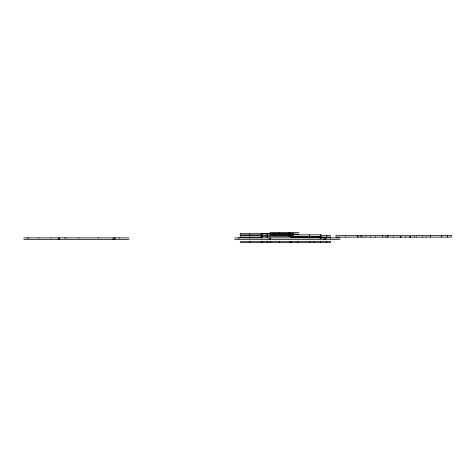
<?xml version="1.0" encoding="UTF-8"?>
<svg xmlns="http://www.w3.org/2000/svg" width="475" height="475" viewBox="0 0 475 475"><rect width="100%" height="100%" fill="white"/><g stroke="black" fill="none" stroke-linecap="round" stroke-linejoin="round"><path stroke-width="0.71" d="M269.925 232.56L298.959 232.56M260.87 234.08L298.959 234.08M261.303 234.84L240.231 234.84L240.231 233.32L293.431 233.32L293.431 234.365M269.925 234.84L321.64 234.84M321.563 235.6L330.463 235.6L330.463 237.12L290.439 237.12M260.87 236.36L321.64 236.36M261.303 237.12L240.231 237.12L240.231 235.6L293.431 235.6L293.431 236.74M23.75 237.88L129.01 237.88M234.715 237.88L339.981 237.88M319.918 238.64L320.868 238.64M23.75 239.4L129.01 239.4M234.715 239.4L339.981 239.4M447.497 235.6L447.497 237.12M441.4 235.6L441.4 237.12M430.38 235.6L430.38 237.12M426.182 236.74L426.182 237.12M422.429 236.74L422.429 237.12M416.332 236.74L416.332 237.12M414.218 236.74L414.218 237.12M410.727 236.74L410.727 237.12M410.382 236.74L410.382 237.12M409.961 236.74L409.961 237.12M409.937 236.74L409.937 237.12M405.312 236.74L405.312 237.12M401.025 236.74L401.025 237.12M400.496 236.74L400.496 237.12M400.205 236.74L400.205 237.12M393.532 236.74L393.532 237.12M387.956 235.6L387.956 237.12M386.941 236.74L386.941 237.12M385.658 236.74L385.658 237.12M382.702 235.6L382.702 237.12M375.428 236.74L375.428 237.12M370.589 236.74L370.589 237.12M365.94 236.74L365.94 237.12M362.888 236.74L362.888 237.12M361.018 235.6L361.018 237.12M358.423 236.74L358.423 237.12M357.633 235.6L357.633 237.12M345.521 236.74L345.521 237.12M330.665 237.88L330.653 238.26M330.463 237.88L330.463 238.26M326.711 235.6L326.711 237.12M326.711 237.88L326.711 238.26M326.711 241.68L326.711 242.44M325.547 237.88L325.547 239.4M324.027 237.88L324.027 239.4M321.747 237.88L321.747 238.26M320.613 234.84L320.613 236.36M320.613 237.12L320.613 238.64M320.613 241.68L320.613 242.44M314.664 241.68L314.664 242.44M309.593 234.84L309.593 236.36M309.593 237.12L309.593 238.26M309.593 241.68L309.593 242.44M297.813 241.68L297.813 242.44M291.223 241.68L291.223 242.44M289.94 232.56L289.94 232.94M289.94 241.68L289.94 242.44M289.15 232.56L289.15 234.08M289.15 234.84L289.15 236.36M279.71 232.56L279.71 232.94M279.71 241.68L279.71 242.44M270.441 237.88L270.441 239.4M270.222 241.68L270.222 242.44M269.2 237.88L269.2 239.4M267.17 234.08L267.17 235.6M267.17 236.36L267.17 237.88M267.17 241.68L267.17 242.44M262.705 241.68L262.705 242.44M261.915 234.08L261.915 235.6M261.915 236.36L261.915 238.26M261.915 241.68L261.915 242.44M249.803 234.365L249.803 234.84M249.803 236.74L249.803 237.12M249.803 237.88L249.803 238.26M249.803 241.68L249.803 242.44M239.162 237.88L239.162 238.26M238.296 237.88L238.296 238.26M119.7 237.88L119.688 238.26M115.746 237.88L115.746 238.26M114.576 237.88L114.576 239.4M113.062 237.88L113.062 239.4M98.628 237.88L98.628 238.26M78.975 237.88L78.975 238.26M66.15 237.88L66.15 238.26M64.452 237.88L64.452 238.26M59.476 237.88L59.476 239.4M58.229 237.88L58.229 239.4M50.95 237.88L50.95 238.26M38.837 237.88L38.837 238.26M28.197 237.88L28.197 238.26M27.324 237.88L27.324 238.26M451.25 235.6L335.95 235.6L335.95 237.12L451.25 237.12L451.25 235.6M330.463 241.68L240.231 241.68L240.231 242.44L330.463 242.44L330.463 241.68"/></g></svg>
